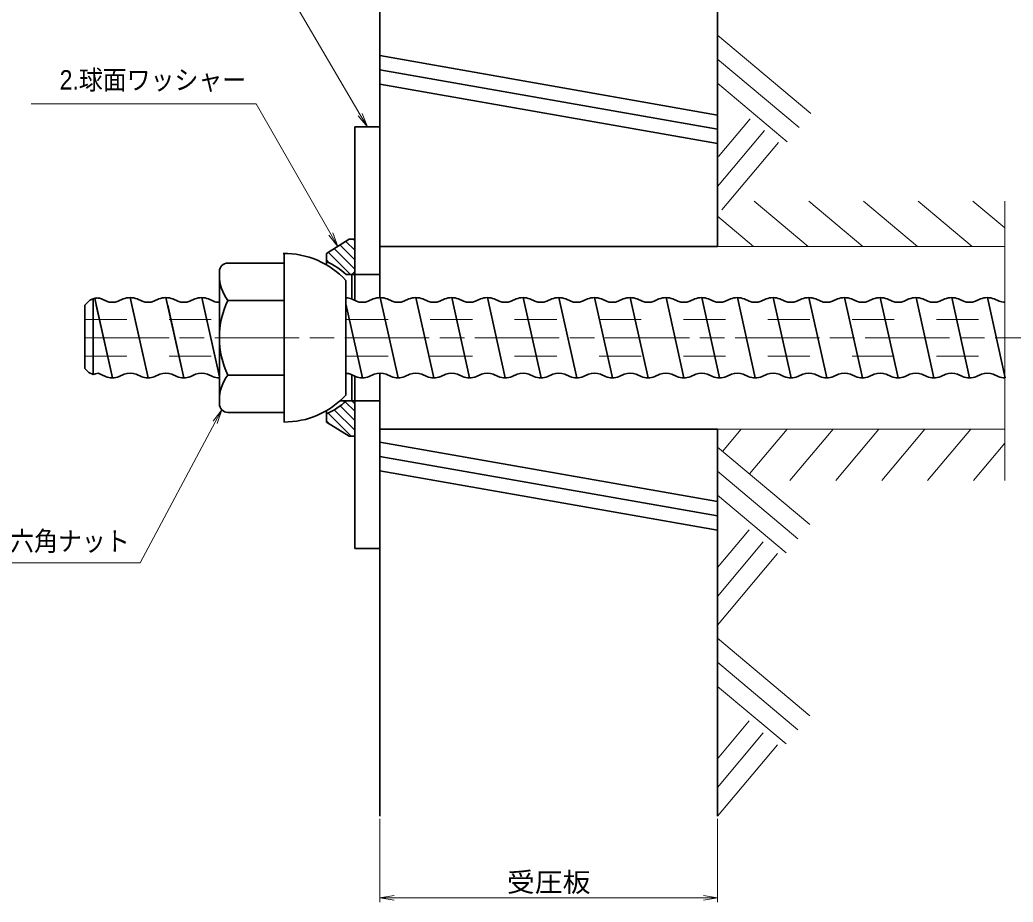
# Model space of a CAD drawing. Units: millimetres at full size, sheet at 1:2.5; details may follow other scales. Extents: x 2190 to 3870, y 1084 to 2286.
# Drawn here: x 2564.4 to 2917.6, y 1742.9 to 2056.7 of the extents above; entities that cross this region are included whole.
import ezdxf
from ezdxf.enums import TextEntityAlignment as Align

# ---------------------------------------------------------------- set-up
doc = ezdxf.new("R2010")
doc.units = ezdxf.units.MM
doc.header["$LTSCALE"] = 2.5
doc.linetypes.add('CHAIN', pattern=[18.5, 12, -1.5, 3.5, -1.5])
doc.linetypes.add('DASHED_SPACED', pattern=[12, 6, -6])
for name, color, linetype, lineweight in [('1外形線', 7, 'Continuous', 35), ('2細い実線', 3, 'Continuous', 20), ('3隠れ線', 2, 'DASHED_SPACED', 13), ('4中心線', 1, 'CHAIN', 15), ('6寸法線', 4, 'Continuous', 13)]:
    doc.layers.add(name, color=color, linetype=linetype, lineweight=lineweight)
doc.layers.add('9文字', color=7, linetype='Continuous')
doc.styles.add('ＭＳ Ｐゴシック', font='')
doc.styles.get('ＭＳ Ｐゴシック').set_extended_font_data('MS PGothic')
pattern_1 = [(315, (1755.49, 2182.045), (1.6838, 1.6838), [])]

# ---------------------------------------------------------------- blocks, each defined once
blk = doc.blocks.new('open_arrow')
at = {"color": 0, "linetype": 'Continuous', "lineweight": -2}
blk.add_lwpolyline([(7.5, 1.25), (0, 0), (7.5, -1.25)], dxfattribs=at)

msp = doc.modelspace()

# ---------------------------------------------------------------- hatches: boundary and pattern name
at = {"layer": '2細い実線'}
h = msp.add_hatch(dxfattribs=at)
h.set_pattern_fill('USER', color=256, style=0, pattern_type=2)
h.set_pattern_definition([(140, (-1653.664, 2470.859), (-8.03485, -9.57556), [])])
h.paths.add_polyline_path([(2914.601, 1976.129), (2914.601, 1992.232), (2812.453, 1992.232), (2812.453, 1976.129)])
h = msp.add_hatch(dxfattribs=at)
h.set_pattern_fill('USER', color=256, style=0, pattern_type=2)
h.set_pattern_definition(pattern_1)
h.paths.add_polyline_path([(2683.453, 1966.129), (2680.453, 1966.129, 0.0702), (2673.453, 1970.741), (2673.453, 1973.629), (2681.453, 1978.629), (2683.453, 1978.629)])
h = msp.add_hatch(dxfattribs=at)
h.set_pattern_fill('USER', color=256, style=0, pattern_type=2)
h.set_pattern_definition(pattern_1)
h.paths.add_polyline_path([(2681.453, 1908.629), (2683.453, 1908.629), (2683.453, 1921.129), (2680.453, 1921.129, -0.0702), (2673.453, 1916.517), (2673.453, 1913.629)])
h = msp.add_hatch(dxfattribs=at)
h.set_pattern_fill('USER', color=256, style=0, pattern_type=2)
h.set_pattern_definition([(50, (-1653.664, 2470.859), (-9.57556, 8.03485), [])])
h.paths.add_polyline_path([(2812.453, 1911.129), (2812.453, 1904.719), (2826.581, 1892.864), (2914.601, 1892.864), (2914.601, 1911.129)])

# ---------------------------------------------------------------- linework, layer by layer
at = {"layer": '1外形線'}
for p, q in [((2692.453, 2131.455), (2692.453, 1957.879)), ((2812.453, 1976.129), (2812.453, 2129.394)), ((2812.453, 2022.842), (2692.453, 2044.001)), ((2812.453, 2017.765), (2692.453, 2038.924)), ((2812.453, 2012.688), (2692.453, 2033.847)), ((2683.453, 1956.892), (2683.453, 2018.629)), ((2683.453, 2018.629), (2692.453, 2018.629)), ((2673.453, 1973.629), (2681.453, 1978.629)), ((2681.453, 1978.629), (2683.453, 1978.629)), ((2683.453, 1966.129), (2683.453, 1978.629)), ((2692.453, 1976.129), (2812.453, 1976.129)), ((2658.33, 1973.629), (2658.33, 1913.629)), ((2673.453, 1969.538), (2673.453, 1973.629)), ((2658.33, 1970.179), (2638.33, 1970.179)), ((2635.33, 1967.179), (2635.33, 1920.079)), ((2680.33, 1964.025), (2680.33, 1923.233)), ((2680.33, 1964.025), (2680.33, 1923.233)), ((2683.453, 1966.129), (2680.453, 1966.129)), ((2683.453, 1967.129), (2682.453, 1966.129)), ((2682.453, 1966.129), (2682.453, 1957.354)), ((2683.453, 1966.129), (2692.453, 1966.129)), ((2589.219, 1956.977), (2587.453, 1955.212)), ((2589.568, 1957.097), (2590.453, 1957.43)), ((2590.453, 1957.43), (2590.453, 1930.499)), ((2591.013, 1957.614), (2597.303, 1929.379)), ((2595.156, 1956.614), (2593.387, 1957.43)), ((2595.156, 1956.614), (2593.387, 1957.43)), ((2601.153, 1957.43), (2599.384, 1956.614)), ((2603.654, 1957.879), (2610.004, 1929.379)), ((2607.856, 1956.614), (2606.087, 1957.43)), ((2607.856, 1956.614), (2606.087, 1957.43)), ((2613.853, 1957.43), (2612.084, 1956.614)), ((2616.354, 1957.879), (2622.704, 1929.379)), ((2620.556, 1956.614), (2618.787, 1957.43)), ((2620.556, 1956.614), (2618.787, 1957.43)), ((2626.553, 1957.43), (2624.784, 1956.614)), ((2629.054, 1957.879), (2635.33, 1929.71)), ((2633.256, 1956.614), (2631.487, 1957.43)), ((2633.256, 1956.614), (2631.487, 1957.43)), ((2658.33, 1956.904), (2638.33, 1956.904)), ((2684.056, 1956.614), (2682.287, 1957.43)), ((2684.056, 1956.614), (2682.287, 1957.43)), ((2684.056, 1956.614), (2682.287, 1957.43)), ((2690.053, 1957.43), (2688.285, 1956.614)), ((2690.053, 1957.43), (2688.285, 1956.614)), ((2692.554, 1957.879), (2698.904, 1929.379)), ((2696.756, 1956.614), (2694.987, 1957.43)), ((2696.756, 1956.614), (2694.987, 1957.43)), ((2696.756, 1956.614), (2694.987, 1957.43)), ((2702.753, 1957.43), (2700.985, 1956.614)), ((2702.753, 1957.43), (2700.985, 1956.614)), ((2705.254, 1957.879), (2711.604, 1929.379)), ((2709.456, 1956.614), (2707.687, 1957.43)), ((2709.456, 1956.614), (2707.687, 1957.43)), ((2709.456, 1956.614), (2707.687, 1957.43)), ((2715.453, 1957.43), (2713.685, 1956.614)), ((2717.954, 1957.879), (2724.304, 1929.379)), ((2722.156, 1956.614), (2720.387, 1957.43)), ((2722.156, 1956.614), (2720.387, 1957.43)), ((2728.154, 1957.43), (2726.385, 1956.614)), ((2730.654, 1957.879), (2737.004, 1929.379)), ((2734.856, 1956.614), (2733.087, 1957.43)), ((2734.856, 1956.614), (2733.087, 1957.43)), ((2740.854, 1957.43), (2739.085, 1956.614)), ((2743.354, 1957.879), (2749.704, 1929.379)), ((2747.556, 1956.614), (2745.787, 1957.43)), ((2747.556, 1956.614), (2745.787, 1957.43)), ((2753.554, 1957.43), (2751.785, 1956.614)), ((2756.054, 1957.879), (2762.404, 1929.379)), ((2760.256, 1956.614), (2758.487, 1957.43)), ((2760.256, 1956.614), (2758.487, 1957.43)), ((2766.254, 1957.43), (2764.485, 1956.614)), ((2768.754, 1957.879), (2775.104, 1929.379)), ((2772.956, 1956.614), (2771.187, 1957.43)), ((2772.956, 1956.614), (2771.187, 1957.43)), ((2778.954, 1957.43), (2777.185, 1956.614)), ((2781.454, 1957.879), (2787.804, 1929.379)), ((2785.656, 1956.614), (2783.887, 1957.43)), ((2785.656, 1956.614), (2783.887, 1957.43)), ((2791.654, 1957.43), (2789.885, 1956.614)), ((2794.154, 1957.879), (2800.504, 1929.379)), ((2798.356, 1956.614), (2796.587, 1957.43)), ((2798.356, 1956.614), (2796.587, 1957.43)), ((2804.354, 1957.43), (2802.585, 1956.614)), ((2806.854, 1957.879), (2813.204, 1929.379)), ((2811.056, 1956.614), (2809.287, 1957.43)), ((2811.056, 1956.614), (2809.287, 1957.43)), ((2817.054, 1957.43), (2815.285, 1956.614)), ((2819.554, 1957.879), (2825.904, 1929.379)), ((2823.756, 1956.614), (2821.987, 1957.43)), ((2823.756, 1956.614), (2821.987, 1957.43)), ((2829.754, 1957.43), (2827.985, 1956.614)), ((2832.254, 1957.879), (2838.604, 1929.379)), ((2836.456, 1956.614), (2834.687, 1957.43)), ((2836.456, 1956.614), (2834.687, 1957.43)), ((2842.454, 1957.43), (2840.685, 1956.614)), ((2844.954, 1957.879), (2851.304, 1929.379)), ((2849.156, 1956.614), (2847.387, 1957.43)), ((2849.156, 1956.614), (2847.387, 1957.43)), ((2855.154, 1957.43), (2853.385, 1956.614)), ((2857.654, 1957.879), (2864.004, 1929.379)), ((2861.856, 1956.614), (2860.088, 1957.43)), ((2861.856, 1956.614), (2860.088, 1957.43)), ((2867.854, 1957.43), (2866.085, 1956.614)), ((2870.354, 1957.879), (2876.704, 1929.379)), ((2874.556, 1956.614), (2872.788, 1957.43)), ((2874.556, 1956.614), (2872.788, 1957.43)), ((2880.554, 1957.43), (2878.785, 1956.614)), ((2883.054, 1957.879), (2889.404, 1929.379)), ((2887.256, 1956.614), (2885.488, 1957.43)), ((2887.256, 1956.614), (2885.488, 1957.43)), ((2893.254, 1957.43), (2891.485, 1956.614)), ((2895.755, 1957.879), (2902.104, 1929.379)), ((2899.957, 1956.614), (2898.188, 1957.43)), ((2899.957, 1956.614), (2898.188, 1957.43)), ((2905.954, 1957.43), (2904.185, 1956.614)), ((2908.454, 1957.879), (2914.804, 1929.379)), ((2912.656, 1956.614), (2910.888, 1957.43)), ((2912.656, 1956.614), (2910.888, 1957.43)), ((2587.453, 1932.712), (2587.453, 1955.212)), ((2591.553, 1955.189), (2597.303, 1929.379)), ((2604.253, 1955.189), (2610.004, 1929.379)), ((2616.953, 1955.189), (2622.704, 1929.379)), ((2629.653, 1955.189), (2635.33, 1929.71)), ((2680.33, 1955.742), (2686.204, 1929.379)), ((2587.453, 1951.129), (2587.453, 1936.129)), ((2587.453, 1951.129), (2587.453, 1936.129)), ((2587.453, 1932.712), (2588.953, 1931.212)), ((2590.453, 1930.499), (2588.953, 1931.212)), ((2594.803, 1929.828), (2592.275, 1930.994)), ((2601.505, 1930.644), (2599.737, 1929.828)), ((2601.505, 1930.644), (2599.737, 1929.828)), ((2607.503, 1929.828), (2605.734, 1930.644)), ((2607.503, 1929.828), (2605.734, 1930.644)), ((2614.205, 1930.644), (2612.437, 1929.828)), ((2614.205, 1930.644), (2612.437, 1929.828)), ((2620.203, 1929.828), (2618.434, 1930.644)), ((2620.203, 1929.828), (2618.434, 1930.644)), ((2626.905, 1930.644), (2625.137, 1929.828)), ((2626.905, 1930.644), (2625.137, 1929.828)), ((2632.903, 1929.828), (2631.134, 1930.644)), ((2632.903, 1929.828), (2631.134, 1930.644)), ((2658.33, 1930.354), (2638.33, 1930.354)), ((2683.703, 1929.828), (2681.935, 1930.644)), ((2683.703, 1929.828), (2681.935, 1930.644)), ((2682.453, 1930.405), (2682.453, 1921.129)), ((2683.453, 1908.629), (2683.453, 1929.944)), ((2690.406, 1930.644), (2688.637, 1929.828)), ((2690.406, 1930.644), (2688.637, 1929.828)), ((2690.406, 1930.644), (2688.637, 1929.828)), ((2692.453, 1931.029), (2692.453, 1868.629)), ((2696.403, 1929.828), (2694.635, 1930.644)), ((2696.403, 1929.828), (2694.635, 1930.644)), ((2703.106, 1930.644), (2701.337, 1929.828)), ((2703.106, 1930.644), (2701.337, 1929.828)), ((2703.106, 1930.644), (2701.337, 1929.828)), ((2709.103, 1929.828), (2707.335, 1930.644)), ((2709.103, 1929.828), (2707.335, 1930.644)), ((2715.806, 1930.644), (2714.037, 1929.828)), ((2715.806, 1930.644), (2714.037, 1929.828)), ((2721.803, 1929.828), (2720.035, 1930.644)), ((2728.506, 1930.644), (2726.737, 1929.828)), ((2734.504, 1929.828), (2732.735, 1930.644)), ((2741.206, 1930.644), (2739.437, 1929.828)), ((2747.204, 1929.828), (2745.435, 1930.644)), ((2753.906, 1930.644), (2752.137, 1929.828)), ((2759.904, 1929.828), (2758.135, 1930.644)), ((2766.606, 1930.644), (2764.837, 1929.828)), ((2772.604, 1929.828), (2770.835, 1930.644)), ((2779.306, 1930.644), (2777.537, 1929.828)), ((2785.304, 1929.828), (2783.535, 1930.644)), ((2792.006, 1930.644), (2790.237, 1929.828)), ((2798.004, 1929.828), (2796.235, 1930.644)), ((2804.706, 1930.644), (2802.937, 1929.828)), ((2810.704, 1929.828), (2808.935, 1930.644)), ((2817.406, 1930.644), (2815.637, 1929.828)), ((2823.404, 1929.828), (2821.635, 1930.644)), ((2830.106, 1930.644), (2828.337, 1929.828)), ((2836.104, 1929.828), (2834.335, 1930.644)), ((2842.806, 1930.644), (2841.037, 1929.828)), ((2848.804, 1929.828), (2847.035, 1930.644)), ((2855.506, 1930.644), (2853.737, 1929.828)), ((2861.504, 1929.828), (2859.735, 1930.644)), ((2868.206, 1930.644), (2866.438, 1929.828)), ((2874.204, 1929.828), (2872.435, 1930.644)), ((2880.906, 1930.644), (2879.138, 1929.828)), ((2886.904, 1929.828), (2885.135, 1930.644)), ((2893.606, 1930.644), (2891.838, 1929.828)), ((2899.604, 1929.828), (2897.835, 1930.644)), ((2906.306, 1930.644), (2904.538, 1929.828)), ((2912.304, 1929.828), (2910.535, 1930.644)), ((2658.33, 1928.14), (2658.33, 1921.74)), ((2678.296, 1921.129), (2682.453, 1921.129)), ((2683.453, 1921.129), (2680.453, 1921.129)), ((2683.453, 1920.129), (2682.453, 1921.129)), ((2692.453, 1921.129), (2683.453, 1921.129)), ((2683.453, 1868.629), (2683.453, 1920.129)), ((2683.453, 1920.129), (2683.453, 1907.629)), ((2683.453, 1920.129), (2683.453, 1907.629)), ((2658.33, 1917.079), (2638.33, 1917.079)), ((2673.453, 1913.629), (2673.453, 1917.72)), ((2673.453, 1913.629), (2681.453, 1908.629)), ((2692.453, 1911.129), (2692.453, 1773.456)), ((2692.453, 1911.129), (2812.453, 1911.129)), ((2812.453, 1773.456), (2812.453, 1911.129)), ((2681.453, 1908.629), (2683.453, 1908.629)), ((2692.453, 1906.486), (2812.453, 1885.326)), ((2692.453, 1901.409), (2812.453, 1880.249)), ((2692.453, 1896.331), (2812.453, 1875.172)), ((2692.453, 1868.629), (2683.453, 1868.629))]:
    msp.add_line(p, q, dxfattribs=at)
for centre, radius, start, end in [((2658.33, 1943.629), 30, 42.83343, 90.66643), ((2638.33, 1967.179), 3, 90, 180), ((2660.61, 1943.629), 30, 48.59038, 64.65267), ((2650.33, 1965.904), 15, 180, 216.8699), ((2587.453, 1962.712), 6, 287.11443, 290.63395), ((2592.92, 1950.879), 7, 98.21321, 110.63387), ((2590.92, 1950.879), 7, 69.36613, 81.78679), ((2603.62, 1950.879), 7, 69.36613, 110.63387), ((2616.32, 1950.879), 7, 69.36613, 110.63387), ((2629.02, 1950.879), 7, 69.36613, 110.63387), ((2666.201, 1943.629), 30.871, 154.53143, 180), ((2679.82, 1950.879), 7, 69.36613, 85.82448), ((2679.82, 1950.879), 7, 69.36613, 84.81216), ((2679.82, 1950.879), 7, 69.36613, 84.81216), ((2692.52, 1950.879), 7, 69.36613, 110.63387), ((2692.52, 1950.879), 7, 69.36613, 110.63387), ((2692.52, 1950.879), 7, 69.36613, 110.63387), ((2705.22, 1950.879), 7, 69.36613, 110.63387), ((2705.22, 1950.879), 7, 69.36613, 110.63387), ((2705.22, 1950.879), 7, 69.36613, 110.63387), ((2717.92, 1950.879), 7, 69.36613, 110.63387), ((2717.92, 1950.879), 7, 69.36613, 110.63387), ((2730.62, 1950.879), 7, 69.36613, 110.63387), ((2730.62, 1950.879), 7, 69.36613, 110.63387), ((2743.32, 1950.879), 7, 69.36613, 110.63387), ((2743.32, 1950.879), 7, 69.36613, 110.63387), ((2756.02, 1950.879), 7, 69.36613, 110.63387), ((2756.02, 1950.879), 7, 69.36613, 110.63387), ((2768.72, 1950.879), 7, 69.36613, 110.63387), ((2768.72, 1950.879), 7, 69.36613, 110.63387), ((2781.421, 1950.879), 7, 69.36613, 110.63387), ((2781.421, 1950.879), 7, 69.36613, 110.63387), ((2794.121, 1950.879), 7, 69.36613, 110.63387), ((2794.121, 1950.879), 7, 69.36613, 110.63387), ((2806.821, 1950.879), 7, 69.36613, 110.63387), ((2806.821, 1950.879), 7, 69.36613, 110.63387), ((2819.521, 1950.879), 7, 69.36613, 110.63387), ((2819.521, 1950.879), 7, 69.36613, 110.63387), ((2832.221, 1950.879), 7, 69.36613, 110.63387), ((2832.221, 1950.879), 7, 69.36613, 110.63387), ((2844.921, 1950.879), 7, 69.36613, 110.63387), ((2844.921, 1950.879), 7, 69.36613, 110.63387), ((2857.621, 1950.879), 7, 69.36613, 110.63387), ((2857.621, 1950.879), 7, 69.36613, 110.63387), ((2870.321, 1950.879), 7, 69.36613, 110.63387), ((2870.321, 1950.879), 7, 69.36613, 110.63387), ((2883.021, 1950.879), 7, 69.36613, 110.63387), ((2883.021, 1950.879), 7, 69.36613, 110.63387), ((2895.721, 1950.879), 7, 69.36613, 110.63387), ((2895.721, 1950.879), 7, 69.36613, 110.63387), ((2908.421, 1950.879), 7, 69.36613, 110.63387), ((2908.421, 1950.879), 7, 69.36613, 110.63387), ((2597.27, 1962.229), 6, 249.36789, 290.63395), ((2597.27, 1962.229), 6, 249.36789, 290.63395), ((2597.27, 1962.229), 6, 249.36789, 290.63395), ((2597.27, 1962.229), 6, 249.36789, 290.63395), ((2609.97, 1962.229), 6, 249.36789, 290.63395), ((2609.97, 1962.229), 6, 249.36789, 290.63395), ((2609.97, 1962.229), 6, 249.36789, 290.63395), ((2609.97, 1962.229), 6, 249.36789, 290.63395), ((2622.67, 1962.229), 6, 249.36789, 290.63395), ((2622.67, 1962.229), 6, 249.36789, 290.63395), ((2622.67, 1962.229), 6, 249.36789, 290.63395), ((2622.67, 1962.229), 6, 249.36789, 290.63395), ((2635.37, 1962.229), 6, 249.36789, 269.61671), ((2635.37, 1962.229), 6, 249.36789, 269.61671), ((2635.37, 1962.229), 6, 249.36789, 269.61671), ((2635.37, 1962.229), 6, 249.36789, 269.61671), ((2686.17, 1962.229), 6, 249.36789, 290.63395), ((2686.17, 1962.229), 6, 249.36789, 290.63395), ((2686.17, 1962.229), 6, 249.36789, 290.63395), ((2698.87, 1962.229), 6, 249.36789, 290.63395), ((2698.87, 1962.229), 6, 249.36789, 290.63395), ((2698.87, 1962.229), 6, 249.36789, 290.63395), ((2711.57, 1962.229), 6, 249.36789, 290.63395), ((2711.57, 1962.229), 6, 249.36789, 290.63395), ((2724.27, 1962.229), 6, 249.36789, 290.63395), ((2736.97, 1962.229), 6, 249.36789, 290.63395), ((2749.67, 1962.229), 6, 249.36789, 290.63395), ((2762.37, 1962.229), 6, 249.36789, 290.63395), ((2775.07, 1962.229), 6, 249.36789, 290.63395), ((2787.771, 1962.229), 6, 249.36789, 290.63395), ((2800.471, 1962.229), 6, 249.36789, 290.63395), ((2813.171, 1962.229), 6, 249.36789, 290.63395), ((2825.871, 1962.229), 6, 249.36789, 290.63395), ((2838.571, 1962.229), 6, 249.36789, 290.63395), ((2851.271, 1962.229), 6, 249.36789, 290.63395), ((2863.971, 1962.229), 6, 249.36789, 290.63395), ((2876.671, 1962.229), 6, 249.36789, 290.63395), ((2889.371, 1962.229), 6, 249.36789, 290.63395), ((2902.071, 1962.229), 6, 249.36789, 290.63395), ((2914.771, 1962.229), 6, 249.36789, 268.38291), ((2666.201, 1943.629), 30.871, 180, 205.46857), ((2592.92, 1925.029), 6, 96.1675, 114.27525), ((2597.27, 1936.379), 7, 249.36613, 290.63387), ((2597.27, 1936.379), 7, 249.36613, 290.63387), ((2603.62, 1925.029), 6, 69.36605, 110.6363), ((2609.97, 1936.379), 7, 249.36613, 290.63387), ((2609.97, 1936.379), 7, 249.36613, 290.63387), ((2616.32, 1925.029), 6, 69.36605, 110.6363), ((2622.67, 1936.379), 7, 249.36613, 290.63387), ((2622.67, 1936.379), 7, 249.36613, 290.63387), ((2629.02, 1925.029), 6, 69.36605, 110.6363), ((2635.37, 1936.379), 7, 249.36613, 269.67146), ((2635.37, 1936.379), 7, 249.36613, 269.67146), ((2650.33, 1921.354), 15, 143.1301, 180), ((2679.82, 1925.029), 6, 69.36605, 85.1266), ((2679.82, 1925.029), 6, 69.36605, 83.94413), ((2679.82, 1925.029), 6, 69.36605, 83.94413), ((2686.17, 1936.379), 7, 249.36613, 290.63387), ((2686.17, 1936.379), 7, 249.36613, 290.63387), ((2692.52, 1925.029), 6, 69.36605, 110.6363), ((2692.52, 1925.029), 6, 69.36605, 110.6363), ((2692.52, 1925.029), 6, 69.36605, 110.6363), ((2698.87, 1936.379), 7, 249.36613, 290.63387), ((2698.87, 1936.379), 7, 249.36613, 290.63387), ((2705.22, 1925.029), 6, 69.36605, 110.6363), ((2705.22, 1925.029), 6, 69.36605, 110.6363), ((2705.22, 1925.029), 6, 69.36605, 110.6363), ((2711.57, 1936.379), 7, 249.36613, 290.63387), ((2711.57, 1936.379), 7, 249.36613, 290.63387), ((2717.92, 1925.029), 6, 69.36605, 110.6363), ((2717.92, 1925.029), 6, 69.36605, 110.6363), ((2724.27, 1936.379), 7, 249.36613, 290.63387), ((2730.62, 1925.029), 6, 69.36605, 110.6363), ((2730.62, 1925.029), 6, 69.36605, 110.6363), ((2736.97, 1936.379), 7, 249.36613, 290.63387), ((2743.32, 1925.029), 6, 69.36605, 110.6363), ((2743.32, 1925.029), 6, 69.36605, 110.6363), ((2749.67, 1936.379), 7, 249.36613, 290.63387), ((2756.02, 1925.029), 6, 69.36605, 110.6363), ((2756.02, 1925.029), 6, 69.36605, 110.6363), ((2762.37, 1936.379), 7, 249.36613, 290.63387), ((2768.72, 1925.029), 6, 69.36605, 110.6363), ((2768.72, 1925.029), 6, 69.36605, 110.6363), ((2775.07, 1936.379), 7, 249.36613, 290.63387), ((2781.42, 1925.029), 6, 69.36605, 110.6363), ((2781.42, 1925.029), 6, 69.36605, 110.6363), ((2787.771, 1936.379), 7, 249.36613, 290.63387), ((2794.121, 1925.029), 6, 69.36605, 110.6363), ((2794.121, 1925.029), 6, 69.36605, 110.6363), ((2800.471, 1936.379), 7, 249.36613, 290.63387), ((2806.821, 1925.029), 6, 69.36605, 110.6363), ((2806.821, 1925.029), 6, 69.36605, 110.6363), ((2813.171, 1936.379), 7, 249.36613, 290.63387), ((2819.521, 1925.029), 6, 69.36605, 110.6363), ((2819.521, 1925.029), 6, 69.36605, 110.6363), ((2825.871, 1936.379), 7, 249.36613, 290.63387), ((2832.221, 1925.029), 6, 69.36605, 110.6363), ((2832.221, 1925.029), 6, 69.36605, 110.6363), ((2838.571, 1936.379), 7, 249.36613, 290.63387), ((2844.921, 1925.029), 6, 69.36605, 110.6363), ((2844.921, 1925.029), 6, 69.36605, 110.6363), ((2851.271, 1936.379), 7, 249.36613, 290.63387), ((2857.621, 1925.029), 6, 69.36605, 110.6363), ((2857.621, 1925.029), 6, 69.36605, 110.6363), ((2863.971, 1936.379), 7, 249.36613, 290.63387), ((2870.321, 1925.029), 6, 69.36605, 110.6363), ((2870.321, 1925.029), 6, 69.36605, 110.6363), ((2876.671, 1936.379), 7, 249.36613, 290.63387), ((2883.021, 1925.029), 6, 69.36605, 110.6363), ((2883.021, 1925.029), 6, 69.36605, 110.6363), ((2889.371, 1936.379), 7, 249.36613, 290.63387), ((2895.721, 1925.029), 6, 69.36605, 110.6363), ((2895.721, 1925.029), 6, 69.36605, 110.6363), ((2902.071, 1936.379), 7, 249.36613, 290.63387), ((2908.421, 1925.029), 6, 69.36605, 110.6363), ((2908.421, 1925.029), 6, 69.36605, 110.6363), ((2914.771, 1936.379), 7, 249.36613, 268.61148), ((2658.33, 1943.629), 30, 269.78306, 317.16657), ((2638.33, 1920.079), 3, 180, 270), ((2660.61, 1943.629), 30, 295.34733, 311.40962)]:
    msp.add_arc(centre, radius, start, end, dxfattribs=at)
at = {"layer": '2細い実線'}
for p, q in [((2845.664, 2023.382), (2812.453, 2051.249)), ((2841.446, 2018.355), (2812.453, 2042.682)), ((2837.227, 2013.327), (2812.453, 2034.116)), ((2812.842, 2008.089), (2824.091, 2021.494)), ((2812.453, 1997.415), (2829.118, 2017.276)), ((2814.036, 1989.092), (2834.146, 2013.058)), ((2914.601, 1992.221), (2914.601, 1892.853)), ((2812.453, 1976.129), (2914.601, 1976.129)), ((2812.453, 1911.129), (2914.601, 1911.129)), ((2845.291, 1877.165), (2812.453, 1904.719)), ((2841.072, 1872.138), (2812.453, 1896.152)), ((2836.854, 1867.11), (2812.453, 1887.585)), ((2812.469, 1861.872), (2823.718, 1875.277)), ((2812.453, 1851.643), (2828.745, 1871.059)), ((2812.453, 1841.434), (2833.772, 1866.841)), ((2845.306, 1809.205), (2812.453, 1836.772)), ((2841.088, 1804.178), (2812.453, 1828.205)), ((2836.869, 1799.151), (2812.453, 1819.638)), ((2812.484, 1793.912), (2823.733, 1807.318)), ((2812.453, 1783.665), (2828.76, 1803.099)), ((2812.453, 1773.456), (2833.788, 1798.881))]:
    msp.add_line(p, q, dxfattribs=at)
at = {"layer": '3隠れ線'}
for p, q in [((2587.453, 1950.129), (2635.33, 1950.129)), ((2680.33, 1950.129), (2914.601, 1950.129)), ((2587.453, 1937.129), (2635.33, 1937.129)), ((2680.33, 1937.129), (2914.601, 1937.129))]:
    msp.add_line(p, q, dxfattribs=at)
at = {"layer": '4中心線'}
msp.add_line((2587.453, 1943.629), (3256.576, 1943.629), dxfattribs=at)
at = {"layer": '6寸法線'}
for p, q in [((2692.453, 1772.456), (2692.453, 1742.885)), ((2812.453, 1772.456), (2812.453, 1742.885)), ((2692.453, 1744.385), (2812.453, 1744.385))]:
    msp.add_line(p, q, dxfattribs=at)
for points in [[(2687.953, 2018.629), (2685.427, 2022.944), (2640.401, 2099.871), (2589.384, 2099.871)], [(2677.453, 1976.129), (2674.97, 1980.469), (2648.418, 2026.87), (2568.386, 2026.87)], [(2636.209, 1917.958), (2633.855, 1913.546), (2607.183, 1863.552), (2506.33, 1863.552)]]:
    msp.add_lwpolyline(points, dxfattribs=at)

# ---------------------------------------------------------------- block references
at = {"layer": '6寸法線', "xscale": 0.667, "yscale": 0.667}
for p, rotation in [((2687.953, 2018.629), 120.3), ((2677.453, 1976.129), 119.8), ((2636.209, 1917.958), 241.9), ((2812.453, 1744.385), 180)]:
    msp.add_blockref('open_arrow', p, dxfattribs=dict(at, rotation=rotation))
msp.add_blockref('open_arrow', (2692.453, 1744.385), dxfattribs=at)

# ---------------------------------------------------------------- texts
at = {"layer": '6寸法線', "style": 'ＭＳ Ｐゴシック', "width": 1.05}
msp.add_text('受圧板', height=6.928, dxfattribs=at).set_placement((2752.453, 1749.999), align=Align.MIDDLE_CENTER)
at = {"layer": '9文字', "style": 'ＭＳ Ｐゴシック', "width": 0.9}
for s, p in [('2.球面ワッシャー', (2644.88, 2035.342)), ('1.SP29球面六角ナット', (2603.449, 1871.292))]:
    msp.add_text(s, height=6.928, dxfattribs=at).set_placement(p, align=Align.MIDDLE_RIGHT)

doc.saveas('drawing.dxf')
